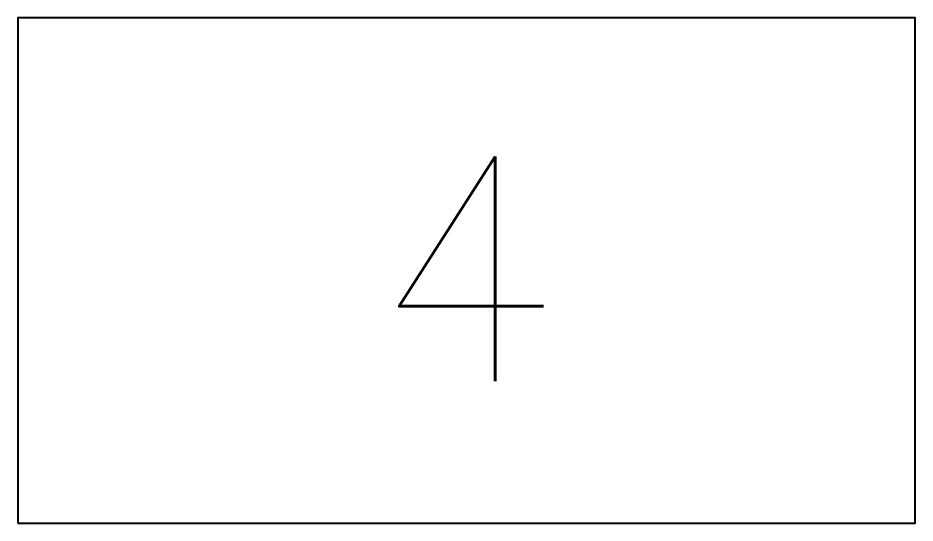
# Model space of a CAD drawing. Header units: inches. Extents: x -8 to 28.4, y -30 to 31.2.
# Drawn here: x 13.828 to 15.828, y 21.604 to 22.729 of the extents above; entities that cross this region are included whole.
import ezdxf
from ezdxf.enums import TextEntityAlignment as Align

# ---------------------------------------------------------------- set-up
doc = ezdxf.new("R2010")
doc.units = ezdxf.units.IN
doc.header["$MEASUREMENT"] = 0
doc.layers.add('PNPD', color=7, linetype='Continuous')
doc.layers.add('PNPG', color=72, linetype='Continuous')
doc.styles.add('WD', font='romans.shx')

# ---------------------------------------------------------------- blocks, each defined once
blk = doc.blocks.new('NPXXD3')
at = {"style": 'WD'}
for tag, height, width, flags, p in [('DESC1', 0.125, 0.9, 8, (0, 0.125)), ('DESC2', 0.125, 0.9, 8, (0, -0.0625)), ('MFG', 0.01, 0.9, 9, (0.3281, -0.0774)), ('ASSYCODE', 0.01, 0.9, 9, (0.3281, -0.1086)), ('CAT', 0.01, 0.9, 9, (0.3281, -0.093)), ('DESC3', 0.125, 0.9, 8, (0, -0.25)), ('POS2', 0.1, 0.7, 8, (0, -0.3906))]:
    blk.add_attdef(tag, text='', height=height, dxfattribs=dict(at, width=width, flags=flags)).set_placement(p, align=Align.CENTER)
at = {"style": 'WD', "width": 0.7, "flags": 8}
blk.add_attdef('POS1', text='', height=0.1, dxfattribs=at).set_placement((-0.3125, -0.5156), align=Align.RIGHT)
blk.add_attdef('POS3', (0.3125, -0.5156), '', height=0.1, dxfattribs=at)

msp = doc.modelspace()

# ---------------------------------------------------------------- linework, layer by layer
at = {"layer": 'PNPG'}
msp.add_lwpolyline([(13.8277, 21.6037), (15.8277, 21.6037), (15.8277, 22.7287), (13.8277, 22.7287)], close=True, dxfattribs=at)

# ---------------------------------------------------------------- block references
ref = msp.add_blockref('NPXXD3', (14.8277, 22.2287))
ref.add_attrib('DESC1', '4', dxfattribs={"layer": 'PNPD', "height": 0.5, "style": 'WD', "flags": 8}).set_placement((14.8277, 21.9198), align=Align.CENTER)

doc.saveas('drawing.dxf')
